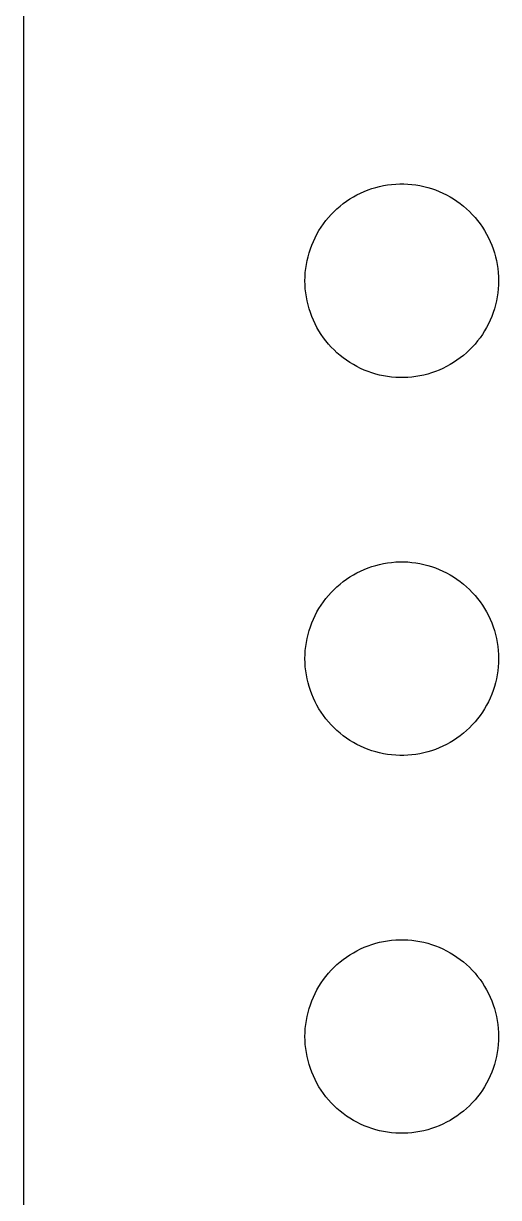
# Model space of a CAD drawing. Header units: metres. Extents: x -7.5 to 7.5, y -4.4 to 4.4.
# Drawn here: x -7.5 to -7.104, y -1.079 to -0.101 of the extents above; entities that cross this region are included whole.
import ezdxf

# ---------------------------------------------------------------- set-up
doc = ezdxf.new("R2010")
doc.units = ezdxf.units.M

msp = doc.modelspace()

# ---------------------------------------------------------------- linework, layer by layer
for p, q in [((-7.50049, 1.5), (-7.50049, -1.5)), ((-7.19682, -0.23511), (-7.19347, -0.23468)), ((-7.19347, -0.23468), (-7.19009, -0.23441)), ((-7.19009, -0.23441), (-7.18672, -0.23427)), ((-7.18672, -0.23427), (-7.18333, -0.23427)), ((-7.18333, -0.23427), (-7.17996, -0.23441)), ((-7.17996, -0.23441), (-7.17659, -0.23468)), ((-7.17659, -0.23468), (-7.17325, -0.23511)), ((-7.22539, -0.24506), (-7.22243, -0.24342)), ((-7.22243, -0.24342), (-7.21939, -0.24193)), ((-7.21939, -0.24193), (-7.21631, -0.24055)), ((-7.21631, -0.24055), (-7.21317, -0.2393)), ((-7.21317, -0.2393), (-7.20998, -0.23819)), ((-7.20998, -0.23819), (-7.20674, -0.23721)), ((-7.20674, -0.23721), (-7.20346, -0.23637)), ((-7.20346, -0.23637), (-7.20015, -0.23567)), ((-7.20015, -0.23567), (-7.19682, -0.23511)), ((-7.17325, -0.23511), (-7.16991, -0.23567)), ((-7.16991, -0.23567), (-7.1666, -0.23637)), ((-7.1666, -0.23637), (-7.16333, -0.23721)), ((-7.16333, -0.23721), (-7.1601, -0.23819)), ((-7.1601, -0.23819), (-7.15691, -0.2393)), ((-7.15691, -0.2393), (-7.15376, -0.24055)), ((-7.15376, -0.24055), (-7.15067, -0.24193)), ((-7.15067, -0.24193), (-7.14764, -0.24342)), ((-7.14764, -0.24342), (-7.14468, -0.24506)), ((-7.23903, -0.25497), (-7.23648, -0.25276)), ((-7.23648, -0.25276), (-7.23383, -0.25067)), ((-7.23383, -0.25067), (-7.23109, -0.24867)), ((-7.23109, -0.24867), (-7.22827, -0.24681)), ((-7.22827, -0.24681), (-7.22539, -0.24506)), ((-7.14468, -0.24506), (-7.14178, -0.24681)), ((-7.14178, -0.24681), (-7.13898, -0.24867)), ((-7.13898, -0.24867), (-7.13623, -0.25067)), ((-7.13623, -0.25067), (-7.13359, -0.25276)), ((-7.13359, -0.25276), (-7.13103, -0.25497)), ((-7.24828, -0.26482), (-7.24612, -0.26222)), ((-7.24612, -0.26222), (-7.24387, -0.25971)), ((-7.24387, -0.25971), (-7.2415, -0.25729)), ((-7.2415, -0.25729), (-7.23903, -0.25497)), ((-7.13103, -0.25497), (-7.12856, -0.25729)), ((-7.12856, -0.25729), (-7.12619, -0.25971)), ((-7.12619, -0.25971), (-7.12393, -0.26222)), ((-7.12393, -0.26222), (-7.12178, -0.26482)), ((-7.25575, -0.27608), (-7.25407, -0.27315)), ((-7.25407, -0.27315), (-7.25226, -0.27029)), ((-7.25226, -0.27029), (-7.25032, -0.26752)), ((-7.25032, -0.26752), (-7.24828, -0.26482)), ((-7.12178, -0.26482), (-7.11974, -0.26752)), ((-7.11974, -0.26752), (-7.11781, -0.27029)), ((-7.11781, -0.27029), (-7.116, -0.27315)), ((-7.116, -0.27315), (-7.1143, -0.27608)), ((-7.26007, -0.28525), (-7.25876, -0.28212)), ((-7.25876, -0.28212), (-7.25732, -0.27907)), ((-7.25732, -0.27907), (-7.25575, -0.27608)), ((-7.1143, -0.27608), (-7.11275, -0.27907)), ((-7.11275, -0.27907), (-7.1113, -0.28212)), ((-7.1113, -0.28212), (-7.10999, -0.28525)), ((-7.2632, -0.29488), (-7.2623, -0.29163)), ((-7.2623, -0.29163), (-7.26125, -0.28841)), ((-7.26125, -0.28841), (-7.26007, -0.28525)), ((-7.10999, -0.28525), (-7.10881, -0.28841)), ((-7.10881, -0.28841), (-7.10777, -0.29163)), ((-7.10777, -0.29163), (-7.10686, -0.29488)), ((-7.26511, -0.30484), (-7.2646, -0.3015)), ((-7.2646, -0.3015), (-7.26398, -0.29817)), ((-7.26398, -0.29817), (-7.2632, -0.29488)), ((-7.10686, -0.29488), (-7.10609, -0.29817)), ((-7.10609, -0.29817), (-7.10545, -0.3015)), ((-7.10545, -0.3015), (-7.10497, -0.30484)), ((-7.26575, -0.31496), (-7.26567, -0.31157)), ((-7.26567, -0.31157), (-7.26546, -0.3082)), ((-7.26546, -0.3082), (-7.26511, -0.30484)), ((-7.10497, -0.30484), (-7.1046, -0.3082)), ((-7.1046, -0.3082), (-7.1044, -0.31157)), ((-7.1044, -0.31157), (-7.10432, -0.31496)), ((-7.26567, -0.31833), (-7.26575, -0.31496)), ((-7.26546, -0.3217), (-7.26567, -0.31833)), ((-7.26511, -0.32507), (-7.26546, -0.3217)), ((-7.1046, -0.3217), (-7.10497, -0.32507)), ((-7.1044, -0.31833), (-7.1046, -0.3217)), ((-7.10432, -0.31496), (-7.1044, -0.31833)), ((-7.2646, -0.32842), (-7.26511, -0.32507)), ((-7.26398, -0.33173), (-7.2646, -0.32842)), ((-7.2632, -0.33502), (-7.26398, -0.33173)), ((-7.10609, -0.33173), (-7.10686, -0.33502)), ((-7.10545, -0.32842), (-7.10609, -0.33173)), ((-7.10497, -0.32507), (-7.10545, -0.32842)), ((-7.2623, -0.33829), (-7.2632, -0.33502)), ((-7.26125, -0.34149), (-7.2623, -0.33829)), ((-7.26007, -0.34467), (-7.26125, -0.34149)), ((-7.10881, -0.34149), (-7.10999, -0.34467)), ((-7.10777, -0.33829), (-7.10881, -0.34149)), ((-7.10686, -0.33502), (-7.10777, -0.33829)), ((-7.25876, -0.34778), (-7.26007, -0.34467)), ((-7.25732, -0.35085), (-7.25876, -0.34778)), ((-7.25575, -0.35384), (-7.25732, -0.35085)), ((-7.11275, -0.35085), (-7.1143, -0.35384)), ((-7.1113, -0.34778), (-7.11275, -0.35085)), ((-7.10999, -0.34467), (-7.1113, -0.34778)), ((-7.25407, -0.35677), (-7.25575, -0.35384)), ((-7.25226, -0.35962), (-7.25407, -0.35677)), ((-7.25032, -0.3624), (-7.25226, -0.35962)), ((-7.11781, -0.35962), (-7.11974, -0.3624)), ((-7.116, -0.35677), (-7.11781, -0.35962)), ((-7.1143, -0.35384), (-7.116, -0.35677)), ((-7.24828, -0.36508), (-7.25032, -0.3624)), ((-7.24612, -0.36769), (-7.24828, -0.36508)), ((-7.24387, -0.37021), (-7.24612, -0.36769)), ((-7.2415, -0.37262), (-7.24387, -0.37021)), ((-7.12619, -0.37021), (-7.12856, -0.37262)), ((-7.12393, -0.36769), (-7.12619, -0.37021)), ((-7.12178, -0.36508), (-7.12393, -0.36769)), ((-7.11974, -0.3624), (-7.12178, -0.36508)), ((-7.23903, -0.37492), (-7.2415, -0.37262)), ((-7.23648, -0.37714), (-7.23903, -0.37492)), ((-7.23383, -0.37924), (-7.23648, -0.37714)), ((-7.23109, -0.38123), (-7.23383, -0.37924)), ((-7.22827, -0.3831), (-7.23109, -0.38123)), ((-7.13898, -0.38123), (-7.14178, -0.3831)), ((-7.13623, -0.37924), (-7.13898, -0.38123)), ((-7.13359, -0.37714), (-7.13623, -0.37924)), ((-7.13103, -0.37492), (-7.13359, -0.37714)), ((-7.12856, -0.37262), (-7.13103, -0.37492)), ((-7.22539, -0.38484), (-7.22827, -0.3831)), ((-7.22243, -0.38648), (-7.22539, -0.38484)), ((-7.21939, -0.38799), (-7.22243, -0.38648)), ((-7.21631, -0.38936), (-7.21939, -0.38799)), ((-7.21317, -0.39059), (-7.21631, -0.38936)), ((-7.20998, -0.39171), (-7.21317, -0.39059)), ((-7.15691, -0.39059), (-7.1601, -0.39171)), ((-7.15376, -0.38936), (-7.15691, -0.39059)), ((-7.15067, -0.38799), (-7.15376, -0.38936)), ((-7.14764, -0.38648), (-7.15067, -0.38799)), ((-7.14468, -0.38484), (-7.14764, -0.38648)), ((-7.14178, -0.3831), (-7.14468, -0.38484)), ((-7.20674, -0.39269), (-7.20998, -0.39171)), ((-7.20346, -0.39352), (-7.20674, -0.39269)), ((-7.20015, -0.39423), (-7.20346, -0.39352)), ((-7.19682, -0.39479), (-7.20015, -0.39423)), ((-7.19347, -0.39522), (-7.19682, -0.39479)), ((-7.19009, -0.39551), (-7.19347, -0.39522)), ((-7.18672, -0.39565), (-7.19009, -0.39551)), ((-7.18333, -0.39565), (-7.18672, -0.39565)), ((-7.17996, -0.39551), (-7.18333, -0.39565)), ((-7.17659, -0.39522), (-7.17996, -0.39551)), ((-7.17325, -0.39479), (-7.17659, -0.39522)), ((-7.16991, -0.39423), (-7.17325, -0.39479)), ((-7.1666, -0.39352), (-7.16991, -0.39423)), ((-7.16333, -0.39269), (-7.1666, -0.39352)), ((-7.1601, -0.39171), (-7.16333, -0.39269)), ((-7.22243, -0.55839), (-7.21939, -0.55688)), ((-7.21939, -0.55688), (-7.21631, -0.55551)), ((-7.21631, -0.55551), (-7.21317, -0.55426)), ((-7.21317, -0.55426), (-7.20998, -0.55316)), ((-7.20998, -0.55316), (-7.20674, -0.55219)), ((-7.20674, -0.55219), (-7.20346, -0.55133)), ((-7.20346, -0.55133), (-7.20015, -0.55063)), ((-7.20015, -0.55063), (-7.19682, -0.55006)), ((-7.19682, -0.55006), (-7.19347, -0.54965)), ((-7.19347, -0.54965), (-7.19009, -0.54936)), ((-7.19009, -0.54936), (-7.18672, -0.54922)), ((-7.18672, -0.54922), (-7.18333, -0.54922)), ((-7.18333, -0.54922), (-7.17996, -0.54936)), ((-7.17996, -0.54936), (-7.17659, -0.54965)), ((-7.17659, -0.54965), (-7.17325, -0.55006)), ((-7.17325, -0.55006), (-7.16991, -0.55063)), ((-7.16991, -0.55063), (-7.1666, -0.55133)), ((-7.1666, -0.55133), (-7.16333, -0.55219)), ((-7.16333, -0.55219), (-7.1601, -0.55316)), ((-7.1601, -0.55316), (-7.15691, -0.55426)), ((-7.15691, -0.55426), (-7.15376, -0.55551)), ((-7.15376, -0.55551), (-7.15067, -0.55688)), ((-7.15067, -0.55688), (-7.14764, -0.55839)), ((-7.23648, -0.56773), (-7.23383, -0.56563)), ((-7.23383, -0.56563), (-7.23109, -0.56364)), ((-7.23109, -0.56364), (-7.22827, -0.56177)), ((-7.22827, -0.56177), (-7.22539, -0.56001)), ((-7.22539, -0.56001), (-7.22243, -0.55839)), ((-7.14764, -0.55839), (-7.14468, -0.56001)), ((-7.14468, -0.56001), (-7.14178, -0.56177)), ((-7.14178, -0.56177), (-7.13898, -0.56364)), ((-7.13898, -0.56364), (-7.13623, -0.56563)), ((-7.13623, -0.56563), (-7.13359, -0.56773)), ((-7.24828, -0.57979), (-7.24612, -0.57718)), ((-7.24612, -0.57718), (-7.24387, -0.57466)), ((-7.24387, -0.57466), (-7.2415, -0.57225)), ((-7.2415, -0.57225), (-7.23903, -0.56993)), ((-7.23903, -0.56993), (-7.23648, -0.56773)), ((-7.13359, -0.56773), (-7.13103, -0.56993)), ((-7.13103, -0.56993), (-7.12856, -0.57225)), ((-7.12856, -0.57225), (-7.12619, -0.57466)), ((-7.12619, -0.57466), (-7.12393, -0.57718)), ((-7.12393, -0.57718), (-7.12178, -0.57979)), ((-7.25407, -0.5881), (-7.25226, -0.58525)), ((-7.25226, -0.58525), (-7.25032, -0.58247)), ((-7.25032, -0.58247), (-7.24828, -0.57979)), ((-7.12178, -0.57979), (-7.11974, -0.58247)), ((-7.11974, -0.58247), (-7.11781, -0.58525)), ((-7.11781, -0.58525), (-7.116, -0.5881)), ((-7.25876, -0.59709), (-7.25732, -0.59403)), ((-7.25732, -0.59403), (-7.25575, -0.59103)), ((-7.25575, -0.59103), (-7.25407, -0.5881)), ((-7.116, -0.5881), (-7.1143, -0.59103)), ((-7.1143, -0.59103), (-7.11275, -0.59403)), ((-7.11275, -0.59403), (-7.1113, -0.59709)), ((-7.2632, -0.60985), (-7.2623, -0.60658)), ((-7.2623, -0.60658), (-7.26125, -0.60338)), ((-7.26125, -0.60338), (-7.26007, -0.6002)), ((-7.26007, -0.6002), (-7.25876, -0.59709)), ((-7.1113, -0.59709), (-7.10999, -0.6002)), ((-7.10999, -0.6002), (-7.10881, -0.60338)), ((-7.10881, -0.60338), (-7.10777, -0.60658)), ((-7.10777, -0.60658), (-7.10686, -0.60985)), ((-7.26511, -0.6198), (-7.2646, -0.61645)), ((-7.2646, -0.61645), (-7.26398, -0.61313)), ((-7.26398, -0.61313), (-7.2632, -0.60985)), ((-7.10686, -0.60985), (-7.10609, -0.61313)), ((-7.10609, -0.61313), (-7.10545, -0.61645)), ((-7.10545, -0.61645), (-7.10497, -0.6198)), ((-7.26567, -0.62654), (-7.26546, -0.62315)), ((-7.26546, -0.62315), (-7.26511, -0.6198)), ((-7.10497, -0.6198), (-7.1046, -0.62315)), ((-7.1046, -0.62315), (-7.1044, -0.62654)), ((-7.26575, -0.62991), (-7.26567, -0.62654)), ((-7.26567, -0.6333), (-7.26575, -0.62991)), ((-7.26546, -0.63667), (-7.26567, -0.6333)), ((-7.1044, -0.6333), (-7.1046, -0.63667)), ((-7.1044, -0.62654), (-7.10432, -0.62991)), ((-7.10432, -0.62991), (-7.1044, -0.6333)), ((-7.26511, -0.64003), (-7.26546, -0.63667)), ((-7.2646, -0.64337), (-7.26511, -0.64003)), ((-7.26398, -0.6467), (-7.2646, -0.64337)), ((-7.10545, -0.64337), (-7.10609, -0.6467)), ((-7.10497, -0.64003), (-7.10545, -0.64337)), ((-7.1046, -0.63667), (-7.10497, -0.64003)), ((-7.2632, -0.64998), (-7.26398, -0.6467)), ((-7.2623, -0.65324), (-7.2632, -0.64998)), ((-7.26125, -0.65646), (-7.2623, -0.65324)), ((-7.10777, -0.65324), (-7.10881, -0.65646)), ((-7.10686, -0.64998), (-7.10777, -0.65324)), ((-7.10609, -0.6467), (-7.10686, -0.64998)), ((-7.26007, -0.65962), (-7.26125, -0.65646)), ((-7.25876, -0.66273), (-7.26007, -0.65962)), ((-7.25732, -0.6658), (-7.25876, -0.66273)), ((-7.1113, -0.66273), (-7.11275, -0.6658)), ((-7.10999, -0.65962), (-7.1113, -0.66273)), ((-7.10881, -0.65646), (-7.10999, -0.65962)), ((-7.25575, -0.66879), (-7.25732, -0.6658)), ((-7.25407, -0.67172), (-7.25575, -0.66879)), ((-7.25226, -0.67458), (-7.25407, -0.67172)), ((-7.25032, -0.67735), (-7.25226, -0.67458)), ((-7.11781, -0.67458), (-7.11974, -0.67735)), ((-7.116, -0.67172), (-7.11781, -0.67458)), ((-7.1143, -0.66879), (-7.116, -0.67172)), ((-7.11275, -0.6658), (-7.1143, -0.66879)), ((-7.24828, -0.68004), (-7.25032, -0.67735)), ((-7.24612, -0.68265), (-7.24828, -0.68004)), ((-7.24387, -0.68517), (-7.24612, -0.68265)), ((-7.12393, -0.68265), (-7.12619, -0.68517)), ((-7.12178, -0.68004), (-7.12393, -0.68265)), ((-7.11974, -0.67735), (-7.12178, -0.68004)), ((-7.2415, -0.68758), (-7.24387, -0.68517)), ((-7.23903, -0.6899), (-7.2415, -0.68758)), ((-7.23648, -0.69211), (-7.23903, -0.6899)), ((-7.23383, -0.6942), (-7.23648, -0.69211)), ((-7.23109, -0.69618), (-7.23383, -0.6942)), ((-7.13623, -0.6942), (-7.13898, -0.69618)), ((-7.13359, -0.69211), (-7.13623, -0.6942)), ((-7.13103, -0.6899), (-7.13359, -0.69211)), ((-7.12856, -0.68758), (-7.13103, -0.6899)), ((-7.12619, -0.68517), (-7.12856, -0.68758)), ((-7.22827, -0.69806), (-7.23109, -0.69618)), ((-7.22539, -0.69981), (-7.22827, -0.69806)), ((-7.22243, -0.70143), (-7.22539, -0.69981)), ((-7.21939, -0.70294), (-7.22243, -0.70143)), ((-7.21631, -0.70432), (-7.21939, -0.70294)), ((-7.21317, -0.70557), (-7.21631, -0.70432)), ((-7.15376, -0.70432), (-7.15691, -0.70557)), ((-7.15067, -0.70294), (-7.15376, -0.70432)), ((-7.14764, -0.70143), (-7.15067, -0.70294)), ((-7.14468, -0.69981), (-7.14764, -0.70143)), ((-7.14178, -0.69806), (-7.14468, -0.69981)), ((-7.13898, -0.69618), (-7.14178, -0.69806)), ((-7.20998, -0.70666), (-7.21317, -0.70557)), ((-7.20674, -0.70764), (-7.20998, -0.70666)), ((-7.20346, -0.7085), (-7.20674, -0.70764)), ((-7.20015, -0.7092), (-7.20346, -0.7085)), ((-7.19682, -0.70976), (-7.20015, -0.7092)), ((-7.19347, -0.71018), (-7.19682, -0.70976)), ((-7.19009, -0.71046), (-7.19347, -0.71018)), ((-7.18672, -0.7106), (-7.19009, -0.71046)), ((-7.18333, -0.7106), (-7.18672, -0.7106)), ((-7.17996, -0.71046), (-7.18333, -0.7106)), ((-7.17659, -0.71018), (-7.17996, -0.71046)), ((-7.17325, -0.70976), (-7.17659, -0.71018)), ((-7.16991, -0.7092), (-7.17325, -0.70976)), ((-7.1666, -0.7085), (-7.16991, -0.7092)), ((-7.16333, -0.70764), (-7.1666, -0.7085)), ((-7.1601, -0.70666), (-7.16333, -0.70764)), ((-7.15691, -0.70557), (-7.1601, -0.70666)), ((-7.21939, -0.87184), (-7.21631, -0.87047)), ((-7.21631, -0.87047), (-7.21317, -0.86923)), ((-7.21317, -0.86923), (-7.20998, -0.86812)), ((-7.20998, -0.86812), (-7.20674, -0.86714)), ((-7.20674, -0.86714), (-7.20346, -0.8663)), ((-7.20346, -0.8663), (-7.20015, -0.8656)), ((-7.20015, -0.8656), (-7.19682, -0.86504)), ((-7.19682, -0.86504), (-7.19347, -0.86461)), ((-7.19347, -0.86461), (-7.19009, -0.86432)), ((-7.19009, -0.86432), (-7.18672, -0.86418)), ((-7.18672, -0.86418), (-7.18333, -0.86418)), ((-7.18333, -0.86418), (-7.17996, -0.86432)), ((-7.17996, -0.86432), (-7.17659, -0.86461)), ((-7.17659, -0.86461), (-7.17325, -0.86504)), ((-7.17325, -0.86504), (-7.16991, -0.8656)), ((-7.16991, -0.8656), (-7.1666, -0.8663)), ((-7.1666, -0.8663), (-7.16333, -0.86714)), ((-7.16333, -0.86714), (-7.1601, -0.86812)), ((-7.1601, -0.86812), (-7.15691, -0.86923)), ((-7.15691, -0.86923), (-7.15376, -0.87047)), ((-7.15376, -0.87047), (-7.15067, -0.87184)), ((-7.23648, -0.88269), (-7.23383, -0.88058)), ((-7.23383, -0.88058), (-7.23109, -0.8786)), ((-7.23109, -0.8786), (-7.22827, -0.87672)), ((-7.22827, -0.87672), (-7.22539, -0.87499)), ((-7.22539, -0.87499), (-7.22243, -0.87335)), ((-7.22243, -0.87335), (-7.21939, -0.87184)), ((-7.15067, -0.87184), (-7.14764, -0.87335)), ((-7.14764, -0.87335), (-7.14468, -0.87499)), ((-7.14468, -0.87499), (-7.14178, -0.87672)), ((-7.14178, -0.87672), (-7.13898, -0.8786)), ((-7.13898, -0.8786), (-7.13623, -0.88058)), ((-7.13623, -0.88058), (-7.13359, -0.88269)), ((-7.24612, -0.89214), (-7.24387, -0.88962)), ((-7.24387, -0.88962), (-7.2415, -0.88721)), ((-7.2415, -0.88721), (-7.23903, -0.8849)), ((-7.23903, -0.8849), (-7.23648, -0.88269)), ((-7.13359, -0.88269), (-7.13103, -0.8849)), ((-7.13103, -0.8849), (-7.12856, -0.88721)), ((-7.12856, -0.88721), (-7.12619, -0.88962)), ((-7.12619, -0.88962), (-7.12393, -0.89214)), ((-7.25407, -0.90306), (-7.25226, -0.90021)), ((-7.25226, -0.90021), (-7.25032, -0.89743)), ((-7.25032, -0.89743), (-7.24828, -0.89475)), ((-7.24828, -0.89475), (-7.24612, -0.89214)), ((-7.12393, -0.89214), (-7.12178, -0.89475)), ((-7.12178, -0.89475), (-7.11974, -0.89743)), ((-7.11974, -0.89743), (-7.11781, -0.90021)), ((-7.11781, -0.90021), (-7.116, -0.90306)), ((-7.25876, -0.91205), (-7.25732, -0.90898)), ((-7.25732, -0.90898), (-7.25575, -0.90599)), ((-7.25575, -0.90599), (-7.25407, -0.90306)), ((-7.116, -0.90306), (-7.1143, -0.90599)), ((-7.1143, -0.90599), (-7.11275, -0.90898)), ((-7.11275, -0.90898), (-7.1113, -0.91205)), ((-7.2623, -0.92154), (-7.26125, -0.91834)), ((-7.26125, -0.91834), (-7.26007, -0.91516)), ((-7.26007, -0.91516), (-7.25876, -0.91205)), ((-7.1113, -0.91205), (-7.10999, -0.91516)), ((-7.10999, -0.91516), (-7.10881, -0.91834)), ((-7.10881, -0.91834), (-7.10777, -0.92154)), ((-7.2646, -0.93141), (-7.26398, -0.9281)), ((-7.26398, -0.9281), (-7.2632, -0.9248)), ((-7.2632, -0.9248), (-7.2623, -0.92154)), ((-7.10777, -0.92154), (-7.10686, -0.9248)), ((-7.10686, -0.9248), (-7.10609, -0.9281)), ((-7.10609, -0.9281), (-7.10545, -0.93141)), ((-7.26567, -0.9415), (-7.26546, -0.93813)), ((-7.26546, -0.93813), (-7.26511, -0.93475)), ((-7.26511, -0.93475), (-7.2646, -0.93141)), ((-7.10545, -0.93141), (-7.10497, -0.93475)), ((-7.10497, -0.93475), (-7.1046, -0.93813)), ((-7.1046, -0.93813), (-7.1044, -0.9415)), ((-7.26575, -0.94487), (-7.26567, -0.9415)), ((-7.26567, -0.94826), (-7.26575, -0.94487)), ((-7.26546, -0.95163), (-7.26567, -0.94826)), ((-7.1044, -0.94826), (-7.1046, -0.95163)), ((-7.1044, -0.9415), (-7.10432, -0.94487)), ((-7.10432, -0.94487), (-7.1044, -0.94826)), ((-7.26511, -0.95499), (-7.26546, -0.95163)), ((-7.2646, -0.95833), (-7.26511, -0.95499)), ((-7.26398, -0.96166), (-7.2646, -0.95833)), ((-7.10545, -0.95833), (-7.10609, -0.96166)), ((-7.10497, -0.95499), (-7.10545, -0.95833)), ((-7.1046, -0.95163), (-7.10497, -0.95499)), ((-7.2632, -0.96495), (-7.26398, -0.96166)), ((-7.2623, -0.9682), (-7.2632, -0.96495)), ((-7.26125, -0.97142), (-7.2623, -0.9682)), ((-7.10777, -0.9682), (-7.10881, -0.97142)), ((-7.10686, -0.96495), (-7.10777, -0.9682)), ((-7.10609, -0.96166), (-7.10686, -0.96495)), ((-7.26007, -0.97458), (-7.26125, -0.97142)), ((-7.25876, -0.97771), (-7.26007, -0.97458)), ((-7.25732, -0.98076), (-7.25876, -0.97771)), ((-7.1113, -0.97771), (-7.11275, -0.98076)), ((-7.10999, -0.97458), (-7.1113, -0.97771)), ((-7.10881, -0.97142), (-7.10999, -0.97458)), ((-7.25575, -0.98375), (-7.25732, -0.98076)), ((-7.25407, -0.98668), (-7.25575, -0.98375)), ((-7.25226, -0.98953), (-7.25407, -0.98668)), ((-7.116, -0.98668), (-7.11781, -0.98953)), ((-7.1143, -0.98375), (-7.116, -0.98668)), ((-7.11275, -0.98076), (-7.1143, -0.98375)), ((-7.25032, -0.99231), (-7.25226, -0.98953)), ((-7.24828, -0.99501), (-7.25032, -0.99231)), ((-7.24612, -0.9976), (-7.24828, -0.99501)), ((-7.24387, -1.00012), (-7.24612, -0.9976)), ((-7.12393, -0.9976), (-7.12619, -1.00012)), ((-7.12178, -0.99501), (-7.12393, -0.9976)), ((-7.11974, -0.99231), (-7.12178, -0.99501)), ((-7.11781, -0.98953), (-7.11974, -0.99231)), ((-7.2415, -1.00253), (-7.24387, -1.00012)), ((-7.23903, -1.00485), (-7.2415, -1.00253)), ((-7.23648, -1.00706), (-7.23903, -1.00485)), ((-7.23383, -1.00916), (-7.23648, -1.00706)), ((-7.13359, -1.00706), (-7.13623, -1.00916)), ((-7.13103, -1.00485), (-7.13359, -1.00706)), ((-7.12856, -1.00253), (-7.13103, -1.00485)), ((-7.12619, -1.00012), (-7.12856, -1.00253)), ((-7.23109, -1.01115), (-7.23383, -1.00916)), ((-7.22827, -1.01302), (-7.23109, -1.01115)), ((-7.22539, -1.01477), (-7.22827, -1.01302)), ((-7.22243, -1.0164), (-7.22539, -1.01477)), ((-7.21939, -1.0179), (-7.22243, -1.0164)), ((-7.14764, -1.0164), (-7.15067, -1.0179)), ((-7.14468, -1.01477), (-7.14764, -1.0164)), ((-7.14178, -1.01302), (-7.14468, -1.01477)), ((-7.13898, -1.01115), (-7.14178, -1.01302)), ((-7.13623, -1.00916), (-7.13898, -1.01115)), ((-7.21631, -1.01927), (-7.21939, -1.0179)), ((-7.21317, -1.02052), (-7.21631, -1.01927)), ((-7.20998, -1.02164), (-7.21317, -1.02052)), ((-7.20674, -1.02261), (-7.20998, -1.02164)), ((-7.20346, -1.02345), (-7.20674, -1.02261)), ((-7.20015, -1.02415), (-7.20346, -1.02345)), ((-7.19682, -1.02472), (-7.20015, -1.02415)), ((-7.19347, -1.02515), (-7.19682, -1.02472)), ((-7.19009, -1.02542), (-7.19347, -1.02515)), ((-7.18672, -1.02556), (-7.19009, -1.02542)), ((-7.18333, -1.02556), (-7.18672, -1.02556)), ((-7.17996, -1.02542), (-7.18333, -1.02556)), ((-7.17659, -1.02515), (-7.17996, -1.02542)), ((-7.17325, -1.02472), (-7.17659, -1.02515)), ((-7.16991, -1.02415), (-7.17325, -1.02472)), ((-7.1666, -1.02345), (-7.16991, -1.02415)), ((-7.16333, -1.02261), (-7.1666, -1.02345)), ((-7.1601, -1.02164), (-7.16333, -1.02261)), ((-7.15691, -1.02052), (-7.1601, -1.02164)), ((-7.15376, -1.01927), (-7.15691, -1.02052)), ((-7.15067, -1.0179), (-7.15376, -1.01927))]:
    msp.add_line(p, q)

doc.saveas('drawing.dxf')
